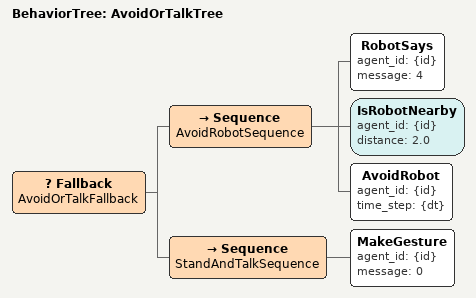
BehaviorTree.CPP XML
<?xml version='1.0' encoding='utf-8'?>
<root main_tree_to_execute='AvoidOrTalkTree'>
    <include path='BTRegularNav.xml'/>
    <BehaviorTree ID='AvoidOrTalkTree'>
        <Fallback name='AvoidOrTalkFallback'>
            <Sequence name='AvoidRobotSequence'>
                <RobotSays agent_id='{id}' message='4'/>
                <IsRobotNearby agent_id='{id}' distance='2.0'/>
                <AvoidRobot agent_id='{id}' time_step='{dt}'/>
            </Sequence>
            <Sequence name='StandAndTalkSequence'>
                <MakeGesture agent_id='{id}' message='0' />
            </Sequence>
        </Fallback>
    </BehaviorTree>
</root>
